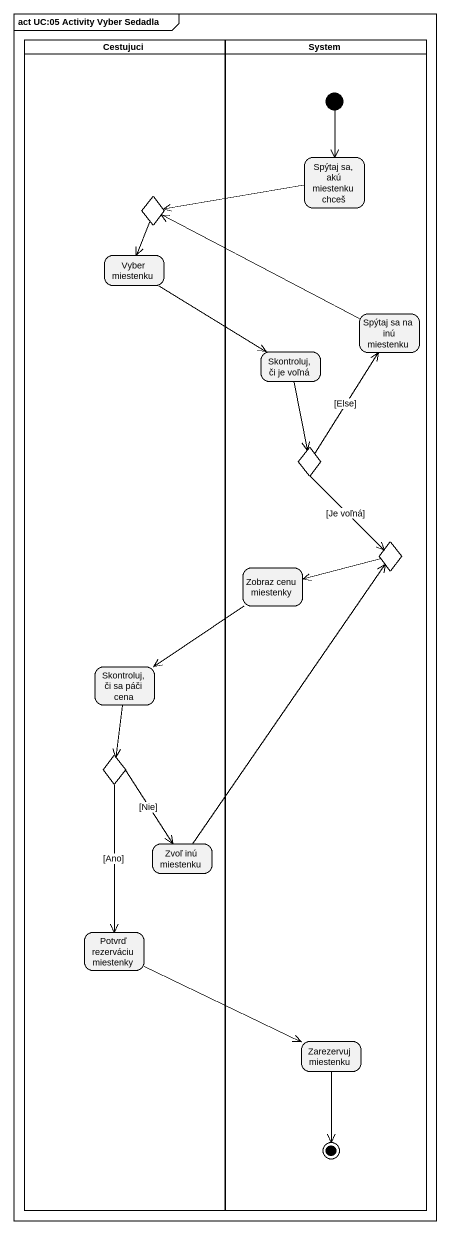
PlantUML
@startuml
mainframe act UC:05 Activity Vyber Sedadla
hide empty description
state Cestujuci <<partition>> {
  state choice1 <<choice>>
  state "Vyber miestenku" as Vyber_miestenku
  state "Skontroluj, či sa páči cena" as Skontroluj_či_sa_páči_cena
  state choice4 <<choice>>
  state "Zvoľ inú miestenku" as Zvoľ_inú_miestenku
  state "Potvrď rezerváciu miestenky" as Potvrď_rezerváciu_miestenky
}
state System <<partition>> {
  state "Spýtaj sa, akú miestenku chceš" as Spýtaj_sa_akú_miestenku
  state "Spýtaj sa na inú miestenku" as Spýtaj_sa_na_inú_miestenku
  state "Skontroluj, či je voľná" as Skontroluj_či_je_voľná
  state choice2 <<choice>>
  state choice3 <<choice>>
  state "Zobraz cenu miestenky" as Zobraz_cenu_miestenky
  state "Zarezervuj miestenku" as Zarezervuj_miestenku
  [*] --> Spýtaj_sa_akú_miestenku
  Zarezervuj_miestenku --> [*]
}
Spýtaj_sa_akú_miestenku -left-> choice1
choice1 --> Vyber_miestenku
Vyber_miestenku --> Skontroluj_či_je_voľná
Spýtaj_sa_na_inú_miestenku -left-> choice1
Skontroluj_či_je_voľná --> choice2
choice2 -up-> Spýtaj_sa_na_inú_miestenku : [Else]
choice2 --> choice3 : [Je voľná]
choice3 -left-> Zobraz_cenu_miestenky
Zobraz_cenu_miestenky --> Skontroluj_či_sa_páči_cena
Skontroluj_či_sa_páči_cena --> choice4
choice4 --> Zvoľ_inú_miestenku : [Nie]
choice4 --> Potvrď_rezerváciu_miestenky : [Ano]
Zvoľ_inú_miestenku -up-> choice3
Potvrď_rezerváciu_miestenky -right-> Zarezervuj_miestenku
@enduml
